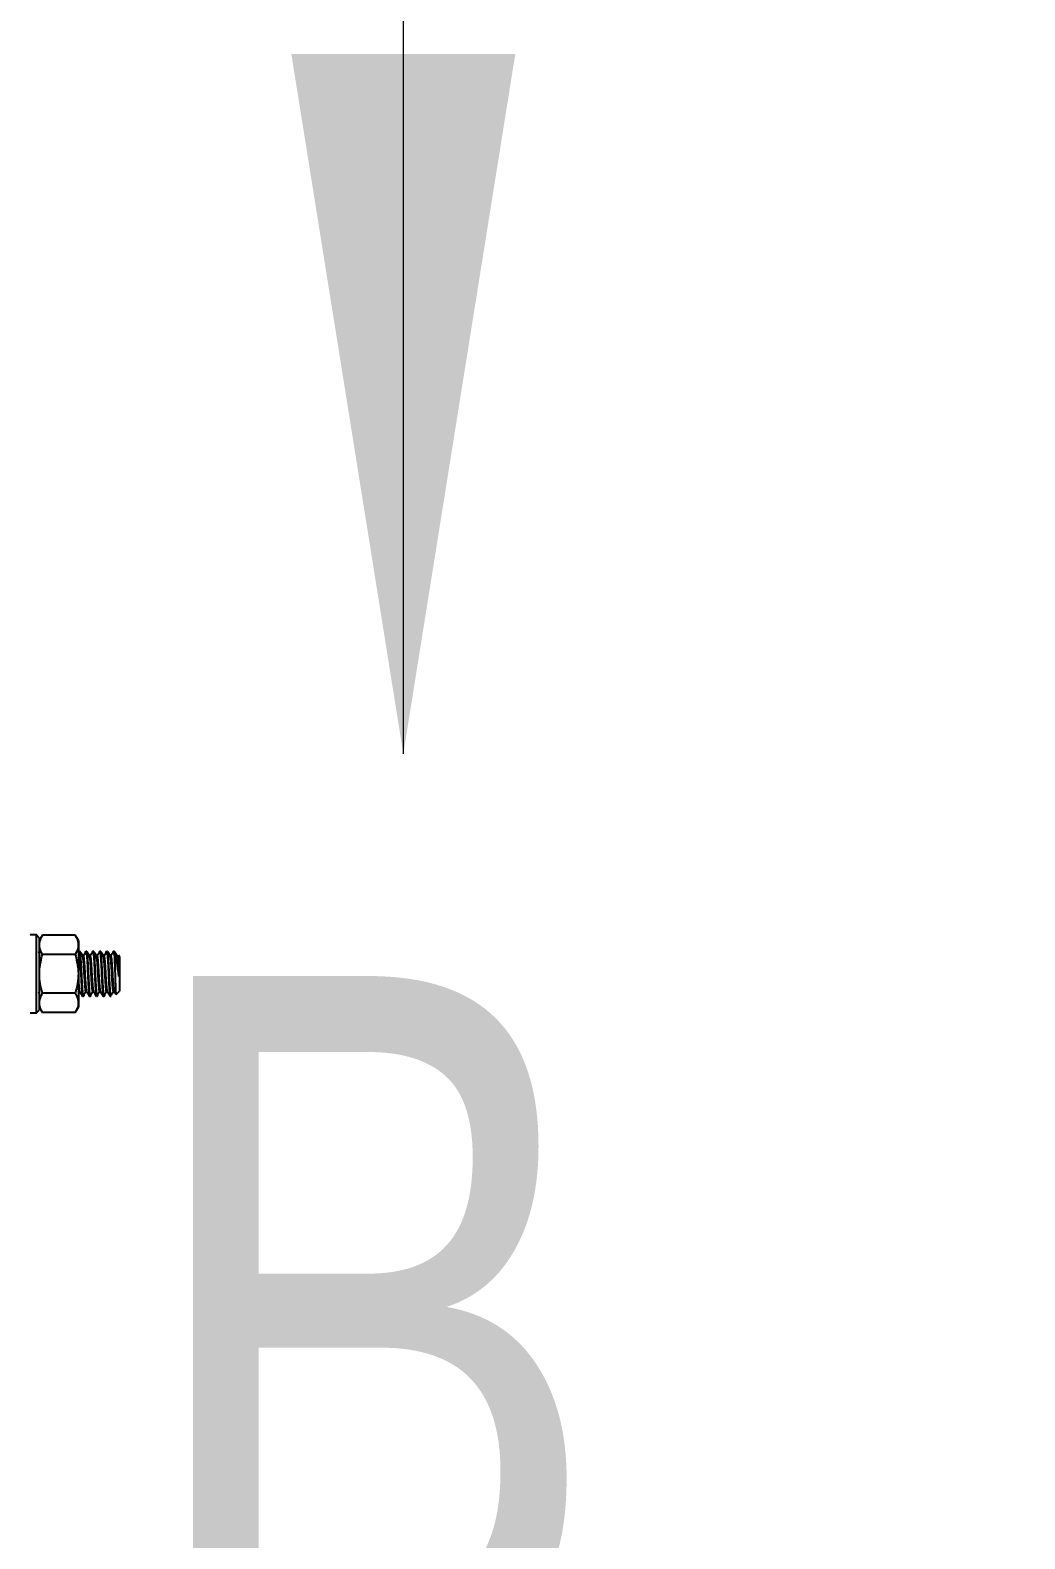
# Model space of a CAD drawing. Header units: millimetres. Extents: x 1293 to 41893, y 1011 to 26911.
# Drawn here: x 14322.3 to 14510.3, y 15258 to 15543.1 of the extents above; entities that cross this region are included whole.
import ezdxf

# ---------------------------------------------------------------- set-up
doc = ezdxf.new("R2010")
doc.units = ezdxf.units.MM
doc.header["$LTSCALE"] = 50
doc.layers.add('CAPA_1', color=7, linetype='Continuous')
doc.styles.add('SLDTEXTSTYLE0', font='TXT', dxfattribs={"width": 0.75})
doc.dimstyles.new('SLDDIMSTYLE0', dxfattribs={"dimtxt": 100, "dimasz": 100, "dimexe": 0, "dimexo": 0.0625, "dimgap": 25, "dimtad": 2, "dimdec": 0, "dimlfac": 1.5, "dimrnd": 1e-09, "dimzin": 12, "dimdsep": 46, "dimtxsty": 'SLDTEXTSTYLE0', "dimsah": 1, "dimcen": 0.09, "dimadec": 0, "dimazin": 3, "dimtfac": 1, "dimtdec": 0, "dimtofl": 0, "dimtmove": 0, "dimatfit": 3, "dimfxl": 1, "dimfrac": 2, "dimtolj": 1, "dimtzin": 12, "dimarcsym": 0})

# ---------------------------------------------------------------- blocks, each defined once
blk = doc.blocks.new('_D_17')
at = {"layer": 'CAPA_1', "transparency": 16777216}
for p, q in [((14316.14, 16048.4), (14316.14, 16597.76)), ((16745.16, 15322.37), (16745.16, 16597.76)), ((16745.16, 16547.76), (14316.14, 16547.76))]:
    blk.add_line(p, q, dxfattribs=at)
for points in [[(14316.14, 16547.76), (14416.14, 16532.38), (14416.14, 16563.15)], [(16745.16, 16547.76), (16645.16, 16563.15), (16645.16, 16532.38)]]:
    blk.add_solid(points, dxfattribs=at)
at = {"layer": 'CAPA_1', "transparency": 16777216, "insert": (15382.87, 16676.67), "char_height": 100, "attachment_point": 1, "style": 'SLDTEXTSTYLE0'}
blk.add_mtext('3644', dxfattribs=at)
blk = doc.blocks.new('_D_18')
at = {"layer": 'CAPA_1', "transparency": 16777216}
for p, q in [((6530.12, 15837.67), (6530.12, 16976.53)), ((16745.16, 15322.37), (16745.16, 16976.53)), ((6530.12, 16926.53), (16745.16, 16926.53))]:
    blk.add_line(p, q, dxfattribs=at)
for points in [[(6530.12, 16926.53), (6630.12, 16911.14), (6630.12, 16941.91)], [(16745.16, 16926.53), (16645.16, 16941.91), (16645.16, 16911.14)]]:
    blk.add_solid(points, dxfattribs=at)
at = {"layer": 'CAPA_1', "transparency": 16777216, "insert": (11452.92, 17055.44), "char_height": 100, "attachment_point": 1, "style": 'SLDTEXTSTYLE0'}
blk.add_mtext('15323', dxfattribs=at)

msp = doc.modelspace()

# ---------------------------------------------------------------- linework, layer by layer
at = {"color": 7, "linetype": 'Continuous', "lineweight": 18}
msp.add_line((14392.8515628, 15607.4367834), (14392.8515628, 15406.3534501), dxfattribs=at)
at = {"color": 7, "linetype": 'Continuous', "lineweight": 25}
for p, q in [((14323.5111163, 15372.1653731), (14322.3173163, 15372.1653731)), ((14324.040283, 15371.6362064), (14323.5111163, 15372.1653731)), ((14323.5111163, 15357.4333731), (14323.5111163, 15372.1653731)), ((14324.6346389, 15372.1315064), (14324.040283, 15371.1020518)), ((14324.040283, 15371.6362064), (14324.040283, 15357.9625398)), ((14330.8542604, 15372.1315064), (14324.6346389, 15372.1315064)), ((14331.4486163, 15371.1020518), (14330.8542604, 15372.1315064)), ((14331.4486163, 15371.1020518), (14331.4486163, 15358.4966945)), ((14324.040283, 15368.8502235), (14323.9465044, 15369.0120075)), ((14330.8540741, 15368.4657624), (14324.6348252, 15368.4657624)), ((14331.5599602, 15369.0167321), (14331.4486163, 15368.8246556)), ((14331.7410727, 15369.0327064), (14331.5782522, 15369.0327064)), ((14332.3923824, 15368.1866662), (14332.2406047, 15368.1866662)), ((14333.0436368, 15369.0327064), (14332.8808163, 15369.0327064)), ((14333.6949465, 15368.1866662), (14333.5431688, 15368.1866662)), ((14334.3462009, 15369.0327064), (14334.1833804, 15369.0327064)), ((14334.9975106, 15368.1866662), (14334.8457329, 15368.1866662)), ((14335.648765, 15369.0327064), (14335.4859445, 15369.0327064)), ((14336.3000747, 15368.1866662), (14336.148297, 15368.1866662)), ((14336.9513292, 15369.0327064), (14336.7885086, 15369.0327064)), ((14337.6026389, 15368.1866662), (14337.4508611, 15368.1866662)), ((14338.2538933, 15369.0327064), (14338.0910727, 15369.0327064)), ((14338.2538933, 15369.0327064), (14338.2538933, 15367.7986223)), ((14338.905203, 15368.1866662), (14338.7534252, 15368.1866662)), ((14338.9484087, 15368.2805645), (14338.8939196, 15368.1866662)), ((14339.2308163, 15368.0557834), (14338.987371, 15368.2992287)), ((14339.2308163, 15368.0557834), (14339.2308163, 15361.5429629)), ((14323.9050976, 15361.4282841), (14324.040283, 15361.1952723)), ((14330.8540741, 15361.1329838), (14324.6348252, 15361.1329838)), ((14331.4486163, 15361.3206559), (14331.6578079, 15361.6605105)), ((14331.5894217, 15361.4168402), (14331.7271216, 15361.4168402)), ((14332.2295343, 15360.5660398), (14332.3923548, 15360.5660398)), ((14332.8919858, 15361.4168402), (14333.0296857, 15361.4168402)), ((14333.5320984, 15360.5660398), (14333.6949189, 15360.5660398)), ((14334.1945499, 15361.4168402), (14334.3322498, 15361.4168402)), ((14334.8346625, 15360.5660398), (14334.997483, 15360.5660398)), ((14335.497114, 15361.4168402), (14335.6348139, 15361.4168402)), ((14336.1372266, 15360.5660398), (14336.3000471, 15360.5660398)), ((14336.7996781, 15361.4168402), (14336.937378, 15361.4168402)), ((14337.4397907, 15360.5660398), (14337.6026112, 15360.5660398)), ((14338.1022422, 15361.4168402), (14338.2399421, 15361.4168402)), ((14338.5722462, 15360.8843927), (14339.2308163, 15361.5429629)), ((14322.3173163, 15357.4333731), (14323.5111163, 15357.4333731)), ((14323.5111163, 15357.4333731), (14324.040283, 15357.9625398)), ((14324.040283, 15358.4966945), (14324.6346389, 15357.4672398)), ((14330.8542604, 15357.4672398), (14324.6346389, 15357.4672398)), ((14330.8542604, 15357.4672398), (14331.4486163, 15358.4966945))]:
    msp.add_line(p, q, dxfattribs=at)
for points, knots in [([(14324.6348252, 15368.4657624), (14324.4710007, 15368.7839372), (14324.1397992, 15369.4271862), (14324.0186167, 15370.3802174), (14324.1964019, 15371.2912227), (14324.4876703, 15371.8497061), (14324.6346389, 15372.1315064)], [0, 0, 0, 0, 0.2646176718, 0.5349733347, 0.7653562273, 1, 1, 1, 1]), ([(14330.8542604, 15372.1315064), (14331.0180529, 15371.8133422), (14331.34919, 15371.1701139), (14331.4702735, 15370.2170935), (14331.292397, 15369.3060785), (14331.0010715, 15368.7475735), (14330.8540741, 15368.4657624)], [0, 0, 0, 0, 0.2646061211, 0.5349506065, 0.7653448938, 1, 1, 1, 1]), ([(14324.6348252, 15361.1329838), (14324.5512777, 15361.4393329), (14324.3047462, 15362.3433065), (14324.0549686, 15363.8998054), (14324.047986, 15366.0767951), (14324.4173892, 15367.580601), (14324.6348252, 15368.4657624)], [0, 0, 0, 0, 0.1280647744, 0.377893031, 0.6338190398, 1, 1, 1, 1]), ([(14330.8540741, 15368.4657624), (14331.0715267, 15367.5805988), (14331.4371503, 15366.0922893), (14331.4354167, 15363.9160243), (14331.1883303, 15362.3586357), (14330.9376194, 15361.439328), (14330.8540741, 15361.1329838)], [0, 0, 0, 0, 0.36617943412, 0.61569220336, 0.87193575927, 1, 1, 1, 1]), ([(14331.5599142, 15368.9599567), (14331.5660301, 15368.9882115), (14331.5991209, 15369.1410867), (14331.6588491, 15368.7790446), (14331.7420147, 15367.8800764), (14331.8218785, 15366.4585542), (14331.9038942, 15364.800585), (14331.9859041, 15363.1353578), (14332.0657856, 15361.7355516), (14332.1488861, 15360.7565644), (14332.2027121, 15360.6294051), (14332.2295343, 15360.5660398)], [0, 0, 0, 0, 0.0275023519, 0.1488038211, 0.2709261513, 0.3920013051, 0.5137511759, 0.6355010468, 0.7565762006, 0.8786985308, 1, 1, 1, 1]), ([(14332.470078, 15360.8743791), (14332.4441353, 15360.7285629), (14332.3911957, 15360.431005), (14332.3117373, 15360.7943421), (14332.2285978, 15361.725418), (14332.148727, 15363.1383792), (14332.0667132, 15364.7986481), (14331.9847028, 15366.4632589), (14331.9048215, 15367.8632295), (14331.8217209, 15368.8421731), (14331.767895, 15368.9693383), (14331.7410727, 15369.0327064)], [0, 0, 0, 0, 0.1070321757, 0.2184137397, 0.3305490356, 0.441722792, 0.5535160878, 0.6653093837, 0.7764831401, 0.888618436, 1, 1, 1, 1]), ([(14332.2549328, 15368.1619802), (14332.1727433, 15368.3035389), (14332.008298, 15368.5867707), (14331.8440474, 15368.8702238), (14331.761889, 15369.0120075)], [0, 0, 0, 0, 0.49979823678, 1, 1, 1, 1]), ([(14332.8918255, 15361.4470265), (14332.8881542, 15361.4341184), (14332.8575106, 15361.3263782), (14332.8003421, 15361.61957), (14332.7221841, 15362.2859377), (14332.6540124, 15363.2382516), (14332.5975861, 15364.0917435), (14332.5395067, 15365.0637969), (14332.472875, 15366.1330236), (14332.3933805, 15367.2452692), (14332.3184675, 15367.9731685), (14332.2727255, 15368.0695445), (14332.2540061, 15368.1089854)], [0, 0, 0, 0, 0.0173248475, 0.1446059612, 0.2727507905, 0.3744103263, 0.4773387016, 0.5282886896, 0.6560416124, 0.7830845945, 0.9112294238, 1, 1, 1, 1]), ([(14332.8625243, 15369.0167321), (14332.7803194, 15368.874884), (14332.6199509, 15368.5981613), (14332.4593675, 15368.3215073), (14332.3810991, 15368.1866662)], [0, 0, 0, 0, 0.5126002289, 1, 1, 1, 1]), ([(14333.0239336, 15361.4746241), (14333.0036328, 15361.5164136), (14332.9563111, 15361.6138264), (14332.8798509, 15362.3521094), (14332.800091, 15363.4666074), (14332.7230677, 15364.7142817), (14332.6527011, 15365.8679423), (14332.5979345, 15366.6689897), (14332.5397561, 15367.4048064), (14332.4728795, 15368.0354612), (14332.4191507, 15368.1363272), (14332.3923815, 15368.1865814)], [0, 0, 0, 0, 0.0972345688, 0.2266570687, 0.3549667354, 0.4839934213, 0.5878155288, 0.6916121498, 0.7420698126, 0.8714923125, 1, 1, 1, 1]), ([(14332.8624783, 15368.9599567), (14332.8685942, 15368.9882115), (14332.901685, 15369.1410867), (14332.9614132, 15368.7790446), (14333.0445788, 15367.8800764), (14333.1244426, 15366.4585542), (14333.2064583, 15364.800585), (14333.2884682, 15363.1353578), (14333.3683497, 15361.7355516), (14333.4514502, 15360.7565644), (14333.5052762, 15360.6294051), (14333.5320984, 15360.5660398)], [0, 0, 0, 0, 0.0275023519, 0.1488038211, 0.2709261513, 0.3920013051, 0.5137511759, 0.6355010468, 0.7565762006, 0.8786985308, 1, 1, 1, 1]), ([(14333.7726421, 15360.8743791), (14333.7466994, 15360.7285629), (14333.6937598, 15360.431005), (14333.6143014, 15360.7943421), (14333.5311619, 15361.725418), (14333.4512911, 15363.1383792), (14333.3692773, 15364.7986481), (14333.2872669, 15366.4632589), (14333.2073856, 15367.8632295), (14333.124285, 15368.8421731), (14333.0704591, 15368.9693383), (14333.0436368, 15369.0327064)], [0, 0, 0, 0, 0.1070321757, 0.2184137397, 0.3305490356, 0.441722792, 0.5535160878, 0.6653093837, 0.7764831401, 0.888618436, 1, 1, 1, 1]), ([(14333.5574969, 15368.1619802), (14333.4753074, 15368.3035389), (14333.3108621, 15368.5867707), (14333.1466115, 15368.8702238), (14333.0644531, 15369.0120075)], [0, 0, 0, 0, 0.49979823678, 1, 1, 1, 1]), ([(14334.1943896, 15361.4470265), (14334.1907183, 15361.4341184), (14334.1600747, 15361.3263782), (14334.1029062, 15361.61957), (14334.0247482, 15362.2859377), (14333.9565765, 15363.2382516), (14333.9001502, 15364.0917435), (14333.8420708, 15365.0637969), (14333.7754391, 15366.1330236), (14333.6959446, 15367.2452692), (14333.6210316, 15367.9731685), (14333.5752896, 15368.0695445), (14333.5565702, 15368.1089854)], [0, 0, 0, 0, 0.0173248475, 0.1446059612, 0.2727507905, 0.3744103263, 0.4773387016, 0.5282886896, 0.6560416124, 0.7830845945, 0.9112294238, 1, 1, 1, 1]), ([(14334.1650884, 15369.0167321), (14334.0828835, 15368.874884), (14333.922515, 15368.5981613), (14333.7619316, 15368.3215073), (14333.6836632, 15368.1866662)], [0, 0, 0, 0, 0.5126002289, 1, 1, 1, 1]), ([(14334.3264977, 15361.4746241), (14334.3061969, 15361.5164136), (14334.2588752, 15361.6138264), (14334.182415, 15362.3521094), (14334.1026551, 15363.4666074), (14334.0256318, 15364.7142817), (14333.9552652, 15365.8679423), (14333.9004986, 15366.6689897), (14333.8423202, 15367.4048064), (14333.7754436, 15368.0354612), (14333.7217148, 15368.1363272), (14333.6949456, 15368.1865814)], [0, 0, 0, 0, 0.0972345688, 0.2266570687, 0.3549667354, 0.4839934213, 0.5878155288, 0.6916121498, 0.7420698126, 0.8714923125, 1, 1, 1, 1]), ([(14334.1650424, 15368.9599567), (14334.1711583, 15368.9882115), (14334.2042491, 15369.1410867), (14334.2639773, 15368.7790446), (14334.3471429, 15367.8800764), (14334.4270067, 15366.4585542), (14334.5090224, 15364.800585), (14334.5910323, 15363.1353578), (14334.6709138, 15361.7355516), (14334.7540143, 15360.7565644), (14334.8078403, 15360.6294051), (14334.8346625, 15360.5660398)], [0, 0, 0, 0, 0.0275023519, 0.1488038211, 0.2709261513, 0.3920013051, 0.5137511759, 0.6355010468, 0.7565762006, 0.8786985308, 1, 1, 1, 1]), ([(14335.0752062, 15360.8743791), (14335.0492635, 15360.7285629), (14334.9963239, 15360.431005), (14334.9168655, 15360.7943421), (14334.833726, 15361.725418), (14334.7538552, 15363.1383792), (14334.6718414, 15364.7986481), (14334.589831, 15366.4632589), (14334.5099497, 15367.8632295), (14334.4268491, 15368.8421731), (14334.3730232, 15368.9693383), (14334.3462009, 15369.0327064)], [0, 0, 0, 0, 0.1070321757, 0.2184137397, 0.3305490356, 0.441722792, 0.5535160878, 0.6653093837, 0.7764831401, 0.888618436, 1, 1, 1, 1]), ([(14334.860061, 15368.1619802), (14334.7778715, 15368.3035389), (14334.6134262, 15368.5867707), (14334.4491756, 15368.8702238), (14334.3670172, 15369.0120075)], [0, 0, 0, 0, 0.49979823678, 1, 1, 1, 1]), ([(14335.4969537, 15361.4470265), (14335.4932824, 15361.4341184), (14335.4626388, 15361.3263782), (14335.4054703, 15361.61957), (14335.3273123, 15362.2859377), (14335.2591406, 15363.2382516), (14335.2027143, 15364.0917435), (14335.1446349, 15365.0637969), (14335.0780032, 15366.1330236), (14334.9985087, 15367.2452692), (14334.9235957, 15367.9731685), (14334.8778537, 15368.0695445), (14334.8591343, 15368.1089854)], [0, 0, 0, 0, 0.0173248475, 0.1446059612, 0.2727507905, 0.3744103263, 0.4773387016, 0.5282886896, 0.6560416124, 0.7830845945, 0.9112294238, 1, 1, 1, 1]), ([(14335.4676525, 15369.0167321), (14335.3854476, 15368.874884), (14335.2250791, 15368.5981613), (14335.0644957, 15368.3215073), (14334.9862273, 15368.1866662)], [0, 0, 0, 0, 0.5126002289, 1, 1, 1, 1]), ([(14335.6290618, 15361.4746241), (14335.608761, 15361.5164136), (14335.5614393, 15361.6138264), (14335.4849791, 15362.3521094), (14335.4052192, 15363.4666074), (14335.3281959, 15364.7142817), (14335.2578293, 15365.8679423), (14335.2030627, 15366.6689897), (14335.1448843, 15367.4048064), (14335.0780077, 15368.0354612), (14335.0242789, 15368.1363272), (14334.9975097, 15368.1865814)], [0, 0, 0, 0, 0.0972345688, 0.2266570687, 0.3549667354, 0.4839934213, 0.5878155288, 0.6916121498, 0.7420698126, 0.8714923125, 1, 1, 1, 1]), ([(14335.4676065, 15368.9599567), (14335.4737224, 15368.9882115), (14335.5068132, 15369.1410867), (14335.5665414, 15368.7790446), (14335.649707, 15367.8800764), (14335.7295708, 15366.4585542), (14335.8115865, 15364.800585), (14335.8935964, 15363.1353578), (14335.9734779, 15361.7355516), (14336.0565784, 15360.7565644), (14336.1104044, 15360.6294051), (14336.1372266, 15360.5660398)], [0, 0, 0, 0, 0.0275023519, 0.1488038211, 0.2709261513, 0.3920013051, 0.5137511759, 0.6355010468, 0.7565762006, 0.8786985308, 1, 1, 1, 1]), ([(14336.3777703, 15360.8743791), (14336.3518276, 15360.7285629), (14336.298888, 15360.431005), (14336.2194296, 15360.7943421), (14336.1362901, 15361.725418), (14336.0564193, 15363.1383792), (14335.9744055, 15364.7986481), (14335.8923952, 15366.4632589), (14335.8125138, 15367.8632295), (14335.7294132, 15368.8421731), (14335.6755873, 15368.9693383), (14335.648765, 15369.0327064)], [0, 0, 0, 0, 0.1070321757, 0.2184137397, 0.3305490356, 0.441722792, 0.5535160878, 0.6653093837, 0.7764831401, 0.888618436, 1, 1, 1, 1]), ([(14336.1626251, 15368.1619802), (14336.0804356, 15368.3035389), (14335.9159903, 15368.5867707), (14335.7517397, 15368.8702238), (14335.6695813, 15369.0120075)], [0, 0, 0, 0, 0.4997982368, 1, 1, 1, 1]), ([(14336.7995178, 15361.4470265), (14336.7958465, 15361.4341184), (14336.7652029, 15361.3263782), (14336.7080344, 15361.61957), (14336.6298764, 15362.2859377), (14336.5617047, 15363.2382516), (14336.5052784, 15364.0917435), (14336.447199, 15365.0637969), (14336.3805673, 15366.1330236), (14336.3010728, 15367.2452692), (14336.2261598, 15367.9731685), (14336.1804178, 15368.0695445), (14336.1616984, 15368.1089854)], [0, 0, 0, 0, 0.0173248475, 0.1446059612, 0.2727507905, 0.3744103263, 0.4773387016, 0.5282886896, 0.6560416124, 0.7830845945, 0.9112294238, 1, 1, 1, 1]), ([(14336.7702166, 15369.0167321), (14336.6880117, 15368.874884), (14336.5276432, 15368.5981613), (14336.3670598, 15368.3215073), (14336.2887914, 15368.1866662)], [0, 0, 0, 0, 0.5126002289, 1, 1, 1, 1]), ([(14336.9316259, 15361.4746241), (14336.9113251, 15361.5164136), (14336.8640034, 15361.6138264), (14336.7875433, 15362.3521094), (14336.7077833, 15363.4666074), (14336.63076, 15364.7142817), (14336.5603934, 15365.8679423), (14336.5056268, 15366.6689897), (14336.4474485, 15367.4048064), (14336.3805718, 15368.0354612), (14336.326843, 15368.1363272), (14336.3000738, 15368.1865814)], [0, 0, 0, 0, 0.0972345688, 0.2266570687, 0.3549667354, 0.4839934213, 0.5878155288, 0.6916121498, 0.7420698126, 0.8714923125, 1, 1, 1, 1]), ([(14336.7701706, 15368.9599567), (14336.7762865, 15368.9882115), (14336.8093773, 15369.1410867), (14336.8691055, 15368.7790446), (14336.9522711, 15367.8800764), (14337.0321349, 15366.4585542), (14337.1141506, 15364.800585), (14337.1961605, 15363.1353578), (14337.276042, 15361.7355516), (14337.3591425, 15360.7565644), (14337.4129685, 15360.6294051), (14337.4397907, 15360.5660398)], [0, 0, 0, 0, 0.0275023519, 0.1488038211, 0.2709261513, 0.3920013051, 0.5137511759, 0.6355010468, 0.7565762006, 0.8786985308, 1, 1, 1, 1]), ([(14337.6026112, 15360.5660398), (14337.575789, 15360.6294122), (14337.5219631, 15360.756586), (14337.4388624, 15361.7354649), (14337.3589813, 15363.1356803), (14337.2769702, 15364.7993731), (14337.1949591, 15366.4630659), (14337.1150779, 15367.8632813), (14337.0319773, 15368.8421602), (14336.9781514, 15368.969334), (14336.9513292, 15369.0327064)], [0, 0, 0, 0, 0.1247318895, 0.2503078541, 0.374807028, 0.5, 0.625192972, 0.7496921459, 0.8752681105, 1, 1, 1, 1]), ([(14337.4651892, 15368.1619802), (14337.3829997, 15368.3035389), (14337.2185544, 15368.5867707), (14337.0543038, 15368.8702238), (14336.9721454, 15369.0120075)], [0, 0, 0, 0, 0.49979823678, 1, 1, 1, 1]), ([(14338.1020819, 15361.4470265), (14338.0984106, 15361.4341184), (14338.067767, 15361.3263782), (14338.0105986, 15361.61957), (14337.9324405, 15362.2859377), (14337.8642688, 15363.2382516), (14337.8078425, 15364.0917435), (14337.7497631, 15365.0637969), (14337.6831314, 15366.1330236), (14337.6036369, 15367.2452692), (14337.5287239, 15367.9731685), (14337.4829819, 15368.0695445), (14337.4642625, 15368.1089854)], [0, 0, 0, 0, 0.01732484746, 0.14460596118, 0.2727507905, 0.37441032631, 0.47733870162, 0.52828868961, 0.65604161237, 0.78308459449, 0.91122942381, 1, 1, 1, 1]), ([(14338.0727807, 15369.0167321), (14337.9905758, 15368.874884), (14337.8302073, 15368.5981613), (14337.6696239, 15368.3215073), (14337.5913555, 15368.1866662)], [0, 0, 0, 0, 0.5126002289, 1, 1, 1, 1]), ([(14338.23419, 15361.4746241), (14338.2138892, 15361.5164136), (14338.1665675, 15361.6138264), (14338.0901074, 15362.3521094), (14338.0103474, 15363.4666074), (14337.9333241, 15364.7142817), (14337.8629575, 15365.8679423), (14337.8081909, 15366.6689897), (14337.7500126, 15367.4048064), (14337.6831359, 15368.0354612), (14337.6294071, 15368.1363272), (14337.6026379, 15368.1865814)], [0, 0, 0, 0, 0.0972345688, 0.2266570687, 0.3549667354, 0.4839934213, 0.5878155288, 0.6916121498, 0.7420698126, 0.8714923125, 1, 1, 1, 1]), ([(14338.0727347, 15368.9599567), (14338.0788495, 15368.9880442), (14338.1119344, 15369.1400141), (14338.1716302, 15368.804189), (14338.2264777, 15368.1337441), (14338.2538933, 15367.7986223)], [0, 0, 0, 0, 0.1018483121, 0.5510589814, 1, 1, 1, 1]), ([(14339.0999335, 15364.273029), (14339.0528051, 15364.6069136), (14338.952052, 15365.3207078), (14338.7948547, 15366.4614944), (14338.6430983, 15367.5464493), (14338.4801734, 15368.428375), (14338.355959, 15368.8917626), (14338.2790112, 15368.9980207), (14338.2538933, 15369.0327064)], [0, 0, 0, 0, 0.1541146851, 0.3294736057, 0.5134005988, 0.7040898972, 0.9034064076, 1, 1, 1, 1]), ([(14338.7677533, 15368.1619802), (14338.6855638, 15368.3035389), (14338.5211185, 15368.5867707), (14338.3568679, 15368.8702238), (14338.2747095, 15369.0120075)], [0, 0, 0, 0, 0.49979823678, 1, 1, 1, 1]), ([(14339.0999335, 15364.273029), (14339.0893313, 15364.4481573), (14339.0521452, 15365.0624057), (14338.9857605, 15366.1335204), (14338.9061833, 15367.2451341), (14338.8312909, 15367.9731906), (14338.7855469, 15368.0695509), (14338.7668266, 15368.1089854)], [0, 0, 0, 0, 0.0974818456, 0.341909591, 0.5849790176, 0.8301565919, 1, 1, 1, 1]), ([(14339.0999335, 15366.7989247), (14339.08954, 15366.9330435), (14339.0524877, 15367.411173), (14338.9857296, 15368.033344), (14338.931981, 15368.1356232), (14338.905202, 15368.1865814)], [0, 0, 0, 0, 0.1636175446, 0.5832919897, 1, 1, 1, 1]), ([(14338.9764708, 15368.2883285), (14338.9895579, 15368.2533581), (14339.0175256, 15368.1786252), (14339.0586135, 15367.6286274), (14339.0868936, 15367.0607646), (14339.0999335, 15366.7989247)], [0, 0, 0, 0, 0.321552895, 0.6871701006, 1, 1, 1, 1]), ([(14338.2538933, 15367.7986223), (14338.2684003, 15367.4210906), (14338.2973676, 15366.6672462), (14338.3433577, 15365.2530839), (14338.3869693, 15363.8381983), (14338.4327971, 15362.5537003), (14338.4769482, 15361.566916), (14338.5208505, 15360.9465584), (14338.5498017, 15360.9103212), (14338.5636464, 15360.8929924)], [0, 0, 0, 0, 0.1481510847, 0.2958237458, 0.4421211468, 0.5864407858, 0.7298672876, 0.8708207314, 1, 1, 1, 1]), ([(14339.0999335, 15366.7989247), (14339.0999335, 15366.7093357), (14339.0999335, 15366.4651598), (14339.0999335, 15366.0258245), (14339.0999335, 15365.4735282), (14339.0999335, 15364.8812794), (14339.0999335, 15364.4779519), (14339.0999335, 15364.273029)], [0, 0, 0, 0, 0.1223649608, 0.3335071852, 0.5446494096, 0.7686451522, 1, 1, 1, 1]), ([(14331.7213695, 15361.4746241), (14331.7010691, 15361.5162737), (14331.6537481, 15361.6133604), (14331.5772807, 15362.3547041), (14331.5083411, 15363.3078364), (14331.4648753, 15364.0100214), (14331.4486163, 15364.2726826)], [0, 0, 0, 0, 0.2252650625, 0.5251004801, 0.8223577771, 1, 1, 1, 1]), ([(14324.6346389, 15357.4672398), (14324.4708464, 15357.785404), (14324.1397093, 15358.4286323), (14324.0186258, 15359.3816528), (14324.1965023, 15360.2926678), (14324.4878279, 15360.8511728), (14324.6348252, 15361.1329838)], [0, 0, 0, 0, 0.2646061211, 0.5349506065, 0.7653448938, 1, 1, 1, 1]), ([(14330.8540741, 15361.1329838), (14331.0178986, 15360.814809), (14331.3491001, 15360.17156), (14331.4702826, 15359.2185289), (14331.2924974, 15358.3075235), (14331.001229, 15357.7490401), (14330.8542604, 15357.4672398)], [0, 0, 0, 0, 0.2646176718, 0.5349733347, 0.7653562273, 1, 1, 1, 1]), ([(14331.5892614, 15361.4470265), (14331.5855906, 15361.4342292), (14331.5549512, 15361.3274137), (14331.5086248, 15361.5303503), (14331.4649153, 15361.9485744), (14331.4486163, 15362.1045276)], [0, 0, 0, 0, 0.0786453717, 0.6564323063, 1, 1, 1, 1]), ([(14331.7204822, 15361.4282841), (14331.8024318, 15361.2870619), (14331.9663628, 15361.0045624), (14332.1301996, 15360.7218672), (14332.212134, 15360.580492)], [0, 0, 0, 0, 0.4999024016, 1, 1, 1, 1]), ([(14332.470121, 15360.8627354), (14332.5518265, 15360.9960203), (14332.7152272, 15361.2625731), (14332.8786605, 15361.5278703), (14332.960372, 15361.6605105)], [0, 0, 0, 0, 0.50003174691, 1, 1, 1, 1]), ([(14333.0230463, 15361.4282841), (14333.1049959, 15361.2870619), (14333.268927, 15361.0045624), (14333.4327637, 15360.7218672), (14333.5146981, 15360.580492)], [0, 0, 0, 0, 0.4999024016, 1, 1, 1, 1]), ([(14333.7726851, 15360.8627354), (14333.8543906, 15360.9960203), (14334.0177913, 15361.2625731), (14334.1812247, 15361.5278703), (14334.2629361, 15361.6605105)], [0, 0, 0, 0, 0.5000317469, 1, 1, 1, 1]), ([(14334.3256104, 15361.4282841), (14334.40756, 15361.2870619), (14334.5714911, 15361.0045624), (14334.7353278, 15360.7218672), (14334.8172622, 15360.580492)], [0, 0, 0, 0, 0.4999024016, 1, 1, 1, 1]), ([(14335.0752492, 15360.8627354), (14335.1569547, 15360.9960203), (14335.3203554, 15361.2625731), (14335.4837888, 15361.5278703), (14335.5655002, 15361.6605105)], [0, 0, 0, 0, 0.5000317469, 1, 1, 1, 1]), ([(14335.6281745, 15361.4282841), (14335.7101241, 15361.2870619), (14335.8740552, 15361.0045624), (14336.0378919, 15360.7218672), (14336.1198263, 15360.580492)], [0, 0, 0, 0, 0.4999024016, 1, 1, 1, 1]), ([(14336.3778133, 15360.8627354), (14336.4595188, 15360.9960203), (14336.6229195, 15361.2625731), (14336.7863529, 15361.5278703), (14336.8680643, 15361.6605105)], [0, 0, 0, 0, 0.50003174691, 1, 1, 1, 1]), ([(14336.9307386, 15361.4282841), (14337.0126882, 15361.2870619), (14337.1766193, 15361.0045624), (14337.340456, 15360.7218672), (14337.4223904, 15360.580492)], [0, 0, 0, 0, 0.4999024016, 1, 1, 1, 1]), ([(14337.6803774, 15360.8627354), (14337.7620829, 15360.9960203), (14337.9254836, 15361.2625731), (14338.088917, 15361.5278703), (14338.1706284, 15361.6605105)], [0, 0, 0, 0, 0.50003174691, 1, 1, 1, 1]), ([(14338.2333027, 15361.4282841), (14338.3152575, 15361.2870727), (14338.4139288, 15361.117058), (14338.5125433, 15360.9469255), (14338.5292502, 15360.9181022)], [0, 0, 0, 0, 0.8305833709, 1, 1, 1, 1])]:
    msp.add_open_spline(points, degree=3, knots=knots, dxfattribs=at)
at = {"color": 7, "linetype": 'Continuous', "lineweight": 18}
msp.add_solid([(14392.8515628, 15406.3534501), (14414.0182294, 15538.6451167), (14371.6848961, 15538.6451167)], dxfattribs=at)

# ---------------------------------------------------------------- texts
at = {"color": 7, "linetype": 'Continuous', "insert": (14342.2224097, 15364.3853848), "char_height": 132.2916667, "attachment_point": 1, "style": 'SLDTEXTSTYLE0'}
msp.add_mtext('B', dxfattribs=at)

# ---------------------------------------------------------------- dimensions: what is measured, and where the dimension line sits
at = {"layer": 'CAPA_1'}
for base, p1, p2, picture, middle in [((16745.1618891, 16926.5285398), (6530.1246702, 15774.167696), (16745.1618891, 15258.8741626), '_D_18', (11637.6432797, 16926.5285398)), ((14316.143483, 16547.7634925), (16745.1618891, 15258.8741626), (14316.143483, 15984.8978731), '_D_17', (15530.652686, 16547.7634925))]:
    dim = msp.add_linear_dim(base=base, p1=p1, p2=p2, dimstyle='SLDDIMSTYLE0', dxfattribs=at)
    dim.commit()
    dim.dimension.update_dxf_attribs({"geometry": picture, "text_midpoint": middle, "dimtype": 160})

doc.saveas('drawing.dxf')
